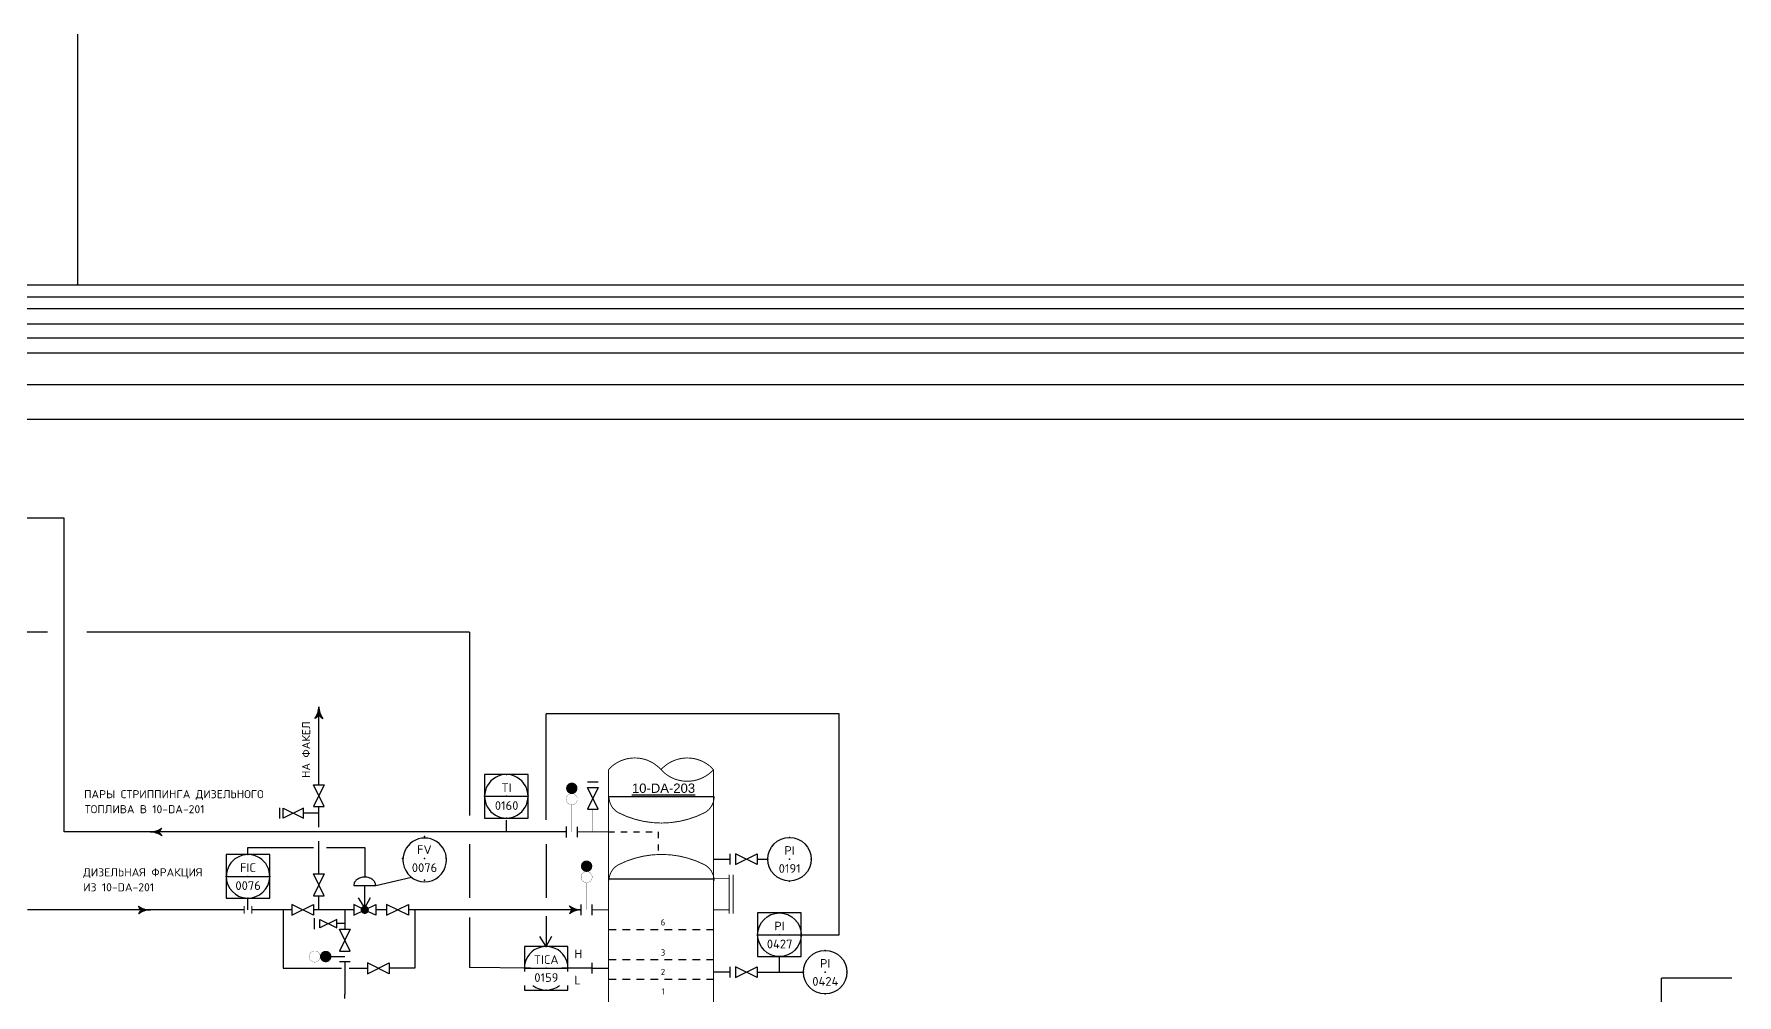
# Model space of a CAD drawing. Extents: x 78 to 490, y 181 to 404.
# Drawn here: x 250.44 to 277.77, y 199.68 to 215.1 of the extents above; entities that cross this region are included whole.
import ezdxf
from ezdxf.enums import TextEntityAlignment as Align

# ---------------------------------------------------------------- set-up
doc = ezdxf.new("R2010")
doc.units = 0
for name, pattern in [('DASHED', [0.1875, 0.125, -0.0625]), ('HIDDEN', [0.125, 0.0625, -0.0625]), ('SDASH', [0.09375, 0.046875, -0.046875])]:
    doc.linetypes.add(name, pattern=pattern)
doc.layers.get('0').update_dxf_attribs({"linetype": 'CONTINUOUS'})
for name, color, linetype in [('IN-ATTRIBS', 7, 'CONTINUOUS'), ('IN-EQUIPMENT', 7, 'CONTINUOUS'), ('IN-INST-TAP', 7, 'CONTINUOUS'), ('IN-INSTRUMENT', 7, 'SDASH'), ('IN-MAJ-PROC', 7, 'CONTINUOUS'), ('IN-MIN-PROC', 7, 'CONTINUOUS'), ('IN-PNEUMATIC', 7, 'CONTINUOUS'), ('IN-SOFTWARE', 7, 'CONTINUOUS'), ('IN-TEXT', 51, 'CONTINUOUS')]:
    doc.layers.add(name, color=color, linetype=linetype)
doc.styles.add('ATTRIBS', font='SIMPLEX', dxfattribs={"width": 0.8, "height": 0.125})
doc.styles.add('HELV', font='HELV', dxfattribs={"height": 0.15})
doc.styles.add('NARROW', font='simplex', dxfattribs={"width": 0.75, "height": 0.1})
doc.styles.add('S1', font='simplex.shx')
doc.styles.add('SIMPLEX', font='SIMPLEX.shx')

# ---------------------------------------------------------------- blocks, each defined once
blk = doc.blocks.new('BUBTEXT')
at = {"layer": 'IN-ATTRIBS'}
for p in [(0, 0.25), (-0.25, 0), (0, 0), (0.25, 0), (0, -0.25)]:
    blk.add_point(p, dxfattribs=at)
at = {"layer": 'IN-ATTRIBS', "flags": 1}
for tag, style, width, p in [('IDNUM', 'ATTRIBS', 0.8, (0.009, 0.584)), ('DWGNO', 'ATTRIBS', 0.8, (0.003, 0.447)), ('FILENO', 'ATTRIBS', 0.8, (-0.003, 0.311)), ('LOC', 'ATTRIBS', 0.8, (-0.08, -0.422)), ('SIG', 'ATTRIBS', 0.8, (-0.087, -0.563)), ('INSTALL', 'ATTRIBS', 0.8, (-0.087, -0.699)), ('SERV', 'ATTRIBS', 0.8, (-0.083, -0.838)), ('DATE', 'ATTRIBS', 0.8, (-0.088, -0.969)), ('CSYS', 'NARROW', 0.75, (-0.087, -1.243)), ('DES', 'NARROW', 0.75, (-0.087, -1.102))]:
    blk.add_attdef(tag, text='', height=0.1, dxfattribs=dict(at, style=style, width=width)).set_placement(p, align=Align.CENTER)
at = {"layer": 'IN-ATTRIBS', "style": 'ATTRIBS', "flags": 1}
blk.add_attdef('SYSCDI', text='', height=0.1, dxfattribs=at).set_placement((-0.312, 0.312), align=Align.RIGHT)
at = {"layer": 'IN-ATTRIBS', "style": 'ATTRIBS'}
blk.add_attdef('SYSCDV', text='', height=0.1, dxfattribs=at).set_placement((-0.312, 0.141), align=Align.RIGHT)
at = {"layer": 'IN-ATTRIBS', "style": 'S1'}
for tag, p in [('A1', (0.323, 0.115)), ('XT', (0.324, 0.257)), ('A2', (0.323, -0.035)), ('A3', (0.323, -0.185)), ('RES', (0.323, -0.342))]:
    blk.add_attdef(tag, p, '', height=0.1, dxfattribs=at)
for tag, p in [('INSTTYPE', (0, 0.05)), ('TAGNUM', (0.002, -0.156)), ('MD', (0.402, -0.565)), ('SZ', (0.402, -0.696))]:
    blk.add_attdef(tag, text='', height=0.1, dxfattribs=at).set_placement(p, align=Align.CENTER)

msp = doc.modelspace()

# ---------------------------------------------------------------- hatches: boundary and pattern name
msp.add_hatch(color=2).paths.add_polyline_path([(255.121, 200.387, 0.373738), (255.033, 200.31, -0.070186), (255.033, 200.285, 0.373738), (255.121, 200.208, 1)])

# ---------------------------------------------------------------- linework, layer by layer
at = {"color": 6}
for p, q in [((79.948, 211.074), (463.566, 211.074)), ((261.353, 202.862), (259.666, 202.862)), ((261.353, 201.538), (259.666, 201.538))]:
    msp.add_line(p, q, dxfattribs=at)
at = {"color": 5, "linetype": 'Continuous'}
for p, q in [((130.052, 210.227), (288.944, 210.227)), ((255.01, 204.059), (255.01, 204.306)), ((255.01, 203.053), (255.01, 204.059)), ((255.01, 202.598), (254.764, 202.598)), ((255.01, 202.372), (255.01, 202.703)), ((255.01, 201.624), (255.01, 202.151)), ((254.435, 201.047), (254.435, 200.109)), ((256.548, 201.047), (256.548, 200.109)), ((254.435, 200.109), (255.372, 200.109)), ((255.428, 200.21), (255.428, 199.696)), ((255.495, 200.109), (255.789, 200.109)), ((256.548, 200.109), (256.139, 200.109)), ((255.428, 199.622), (255.428, 199.696))]:
    msp.add_line(p, q, dxfattribs=at)
at = {"color": 3}
for p, q in [((169.819, 209.983), (307.275, 209.983)), ((192.87, 209.478), (288.944, 209.478)), ((205.698, 208.919), (288.902, 208.919)), ((276.555, 196.455), (276.555, 199.95))]:
    msp.add_line(p, q, dxfattribs=at)
at = {"color": 3, "linetype": 'Continuous'}
for p, q in [((250.921, 207.331), (223.278, 207.331)), ((250.921, 202.297), (250.921, 207.331)), ((258.982, 202.297), (250.921, 202.297)), ((253.81, 201.047), (250.337, 201.047)), ((254.576, 201.047), (253.935, 201.047)), ((255.572, 201.047), (254.926, 201.047)), ((256.098, 201.047), (255.922, 201.047)), ((259.219, 201.047), (256.448, 201.047)), ((277.685, 199.95), (276.555, 199.95))]:
    msp.add_line(p, q, dxfattribs=at)
for p, q in [((257.427, 205.504), (257.427, 202.56)), ((258.658, 202.492), (258.658, 204.193)), ((257.427, 202.101), (257.427, 201.241)), ((258.658, 202.101), (258.658, 201.241)), ((257.427, 200.925), (257.427, 200.123)), ((258.658, 200.946), (258.658, 200.459))]:
    msp.add_line(p, q)
at = {"color": 7}
for p, q in [((263.36, 204.193), (258.658, 204.193)), ((263.36, 200.647), (263.36, 204.193)), ((255.01, 202.031), (255.01, 202.031)), ((255.747, 201.079), (255.646, 201.238)), ((255.747, 201.079), (255.838, 201.244)), ((255.428, 200.826), (255.297, 200.826)), ((258.658, 200.459), (258.557, 200.617)), ((258.658, 200.459), (258.748, 200.624)), ((262.752, 200.647), (263.36, 200.647))]:
    msp.add_line(p, q, dxfattribs=at)
at = {"linetype": 'Continuous'}
for p, q in [((257.671, 202.869), (258.371, 202.869)), ((253.522, 201.584), (254.222, 201.584)), ((262.052, 200.647), (262.752, 200.647)), ((258.308, 200.109), (259.008, 200.109))]:
    msp.add_line(p, q, dxfattribs=at)
at = {"color": 2}
for p, q in [((254.382, 202.511), (254.382, 202.685)), ((258.982, 202.209), (258.982, 202.384)), ((255.572, 201.44), (255.922, 201.44)), ((255.747, 201.047), (255.747, 201.44)), ((255.572, 200.959), (255.922, 201.134)), ((254.941, 200.739), (254.941, 200.912)), ((255.209, 200.298), (255.427, 200.298)), ((255.515, 200.21), (255.34, 200.21)), ((256.139, 200.022), (255.789, 200.197)), ((255.789, 200.022), (256.139, 200.197)), ((255.789, 200.197), (255.789, 200.022)), ((256.139, 200.197), (256.139, 200.022))]:
    msp.add_line(p, q, dxfattribs=at)
at = {"color": 7, "linetype": 'Continuous'}
for p, q in [((253.872, 202.048), (254.924, 202.048)), ((253.872, 201.934), (253.872, 202.048)), ((255.133, 202.048), (255.747, 202.048))]:
    msp.add_line(p, q, dxfattribs=at)
at = {"color": 5, "linetype": 'DASHED'}
for p, q in [((259.657, 200.734), (261.344, 200.734)), ((259.657, 200.25), (261.344, 200.25)), ((259.657, 199.937), (261.344, 199.937))]:
    msp.add_line(p, q, dxfattribs=at)
at = {"color": 5, "linetype": 'Continuous'}
for points in [[(255.01, 204.181, -0.206864), (254.947, 204.119)], [(255.01, 204.306, 0.150368), (255.072, 204.119)], [(255.01, 204.181, 0.206864), (255.072, 204.119)]]:
    msp.add_lwpolyline(points, format="xyb", dxfattribs=at)
at = {"color": 6, "const_width": 0.015}
for points in [[(259.657, 203.297, -0.444444), (260.501, 203.297, 0.444444), (261.344, 203.297, 0.444444), (260.501, 203.297, 0.444444)], [(259.657, 203.297), (259.657, 202.609, 0.48718)], [(261.344, 202.609), (261.344, 203.297, 0.48718)], [(259.657, 202.794), (259.657, 194.859, 0.246778)], [(261.344, 194.859, 0.009744), (261.344, 194.902), (261.344, 202.794)]]:
    msp.add_lwpolyline(points, format="xyb", dxfattribs=at)
at = {"color": 2}
for points in [[(255.097, 202.703), (254.922, 203.053), (255.097, 203.053), (254.922, 202.703)], [(259.494, 202.662), (259.319, 203.012), (259.494, 203.012), (259.319, 202.662)], [(254.438, 202.679), (254.764, 202.516), (254.764, 202.679), (254.438, 202.516)], [(261.694, 201.772), (262.044, 201.947), (262.044, 201.772), (261.694, 201.947)], [(255.097, 201.624), (254.922, 201.274), (255.097, 201.274), (254.922, 201.624)], [(254.576, 200.959), (254.926, 201.134), (254.926, 200.959), (254.576, 201.134)], [(256.098, 200.959), (256.448, 201.134), (256.448, 200.959), (256.098, 201.134)], [(255.025, 200.894), (255.297, 200.757), (255.297, 200.894), (255.025, 200.757)], [(255.515, 200.385), (255.34, 200.735), (255.515, 200.735), (255.34, 200.385)], [(261.694, 199.959), (262.044, 200.134), (262.044, 199.959), (261.694, 200.134)]]:
    msp.add_lwpolyline(points, close=True, dxfattribs=at)
for points in [[(258.371, 202.815), (258.371, 203.219), (257.671, 203.219), (257.671, 202.815)], [(257.671, 202.815), (257.671, 202.519), (258.371, 202.519), (258.371, 202.815)], [(254.222, 201.53), (254.222, 201.934), (253.522, 201.934), (253.522, 201.53)], [(253.522, 201.53), (253.522, 201.234), (254.222, 201.234), (254.222, 201.53)], [(259.008, 200.055), (259.008, 200.459), (258.308, 200.459), (258.308, 200.055)], [(258.308, 199.831), (258.308, 199.759), (259.008, 199.759), (259.008, 199.831)]]:
    msp.add_lwpolyline(points)
for points, const_width in [([(259.024, 202.997, 1), (259.115, 202.997, 1)], 0.091), ([(258.98, 202.822, 1), (259.159, 202.822, 1)], 0.0035), ([(259.261, 201.747, 1), (259.352, 201.747, 1)], 0.091), ([(259.218, 201.572, 1), (259.396, 201.572, 1)], 0.0035), ([(255.714, 201.047, 1), (255.78, 201.047, 1)], 0.0656), ([(254.944, 200.387, -1), (254.944, 200.208, -1)], 0.0035), ([(255.121, 200.387, -1), (255.121, 200.208, -1)], 0.0035)]:
    msp.add_lwpolyline(points, format="xyb", close=True, dxfattribs=dict(at, const_width=const_width))
for points, const_width in [([(259.319, 203.1), (259.494, 203.1)], 0.021), ([(259.069, 202.734), (259.069, 202.297)], 0.007), ([(259.407, 202.297), (259.407, 202.662)], 0.007), ([(259.307, 201.484), (259.307, 201.047)], 0.007), ([(259.219, 200.959), (259.219, 201.134)], 0.021), ([(253.81, 201.109), (253.81, 200.984)], 0.015), ([(253.935, 201.109), (253.935, 200.984)], 0.015)]:
    msp.add_lwpolyline(points, dxfattribs=dict(at, const_width=const_width))
at = {"color": 3, "linetype": 'Continuous'}
for points in [[(252.302, 202.297, 0.150368), (252.489, 202.359)], [(252.427, 202.297, 0.206864), (252.489, 202.359)], [(252.427, 202.297, -0.206864), (252.489, 202.234)], [(252.177, 201.044, -0.206864), (252.114, 201.106)], [(252.177, 201.044, 0.206864), (252.114, 200.981)], [(252.302, 201.044, 0.150368), (252.114, 200.981)]]:
    msp.add_lwpolyline(points, format="xyb", dxfattribs=at)
at = {"color": 6}
for points, const_width in [([(259.157, 202.209), (259.157, 202.384)], 0.021), ([(259.657, 202.297), (259.157, 202.297)], 0.015), ([(261.607, 201.947), (261.607, 201.772)], 0.021), ([(261.344, 201.859), (261.607, 201.859)], 0.021), ([(261.344, 201.547), (261.594, 201.547)], 0.015), ([(261.594, 201.609), (261.594, 200.984)], 0.015), ([(261.657, 201.609), (261.657, 200.984)], 0.015), ([(259.394, 200.959), (259.394, 201.134)], 0.021), ([(259.657, 201.047), (259.394, 201.047)], 0.021), ([(261.344, 201.047), (261.594, 201.047)], 0.015), ([(259.394, 200.022), (259.394, 200.197)], 0.021), ([(259.657, 200.109), (259.394, 200.109)], 0.021), ([(261.344, 200.047), (261.607, 200.047)], 0.021), ([(261.607, 200.134), (261.607, 199.959)], 0.021)]:
    msp.add_lwpolyline(points, dxfattribs=dict(at, const_width=const_width))
at = {"color": 2}
msp.add_lwpolyline([(255.922, 201.44, 0.126822), (255.91, 201.489, 0.10607), (255.871, 201.533, 0.085783), (255.816, 201.561, 0.075445), (255.747, 201.572, 0.075445), (255.678, 201.561, 0.085783), (255.623, 201.533, 0.10607), (255.584, 201.489, 0.126822), (255.572, 201.44)], format="xyb", dxfattribs=at)
at = {"color": 5, "linetype": 'Continuous'}
for points in [[(255.01, 201.047), (255.01, 201.274)], [(255.428, 201.047), (255.428, 200.735)]]:
    msp.add_lwpolyline(points, dxfattribs=at)
at = {"color": 2}
for points in [[(255.688, 201.076), (255.572, 201.134), (255.572, 200.959)], [(255.922, 201.134), (255.922, 200.959), (255.806, 201.017)]]:
    msp.add_lwpolyline(points, dxfattribs=at)
for points in [[(259.094, 201.047, -0.206864), (259.032, 201.109, -0.206864)], [(259.219, 201.047, 0.150368), (259.032, 200.984, 0.150368)], [(259.094, 201.047, 0.206864), (259.032, 200.984, 0.206864)]]:
    msp.add_lwpolyline(points, format="xyb")
msp.add_lwpolyline([(262.052, 200.997), (262.052, 200.297), (262.752, 200.297), (262.752, 200.997)], close=True)
for centre in [(262.563, 201.859), (262.402, 200.647), (263.135, 200.047)]:
    msp.add_circle(centre, 0.35)
at = {"color": 5, "linetype": 'Continuous'}
msp.add_arc((254.674, 204.314), 0.336, 324.4623, 358.6678, dxfattribs=at)
for centre, radius, start, end in [((258.019, 202.871), 0.348, 359.6296, 180.3704), ((258.019, 202.866), 0.348, 179.5934, 0.4066), ((256.709, 201.848), 0.35, 351.1529, 188.8471), ((253.874, 201.586), 0.348, 357.5067, 180.3164), ((256.709, 201.848), 0.35, 188.8471, 351.1529), ((253.872, 201.584), 0.35, 180.0246, 357.8114), ((259.227, 201.383), 0.336, 234.4623, 268.6678), ((258.658, 200.109), 0.35, 351.1529, 188.8471), ((258.658, 200.109), 0.35, 232.6037, 307.3963)]:
    msp.add_arc(centre, radius, start, end)
at = {"color": 3, "linetype": 'Continuous'}
for centre, start, end in [((252.294, 201.961), 54.4623, 88.6678), ((252.309, 201.38), 234.4623, 268.6678)]:
    msp.add_arc(centre, 0.336, start, end, dxfattribs=at)
at = {"color": 5, "linetype": 'Continuous'}
for points in [[(254.969, 204.153), (254.964, 204.127), (254.947, 204.119)], [(254.986, 204.189), (254.978, 204.137), (254.969, 204.153), (254.964, 204.127)], [(254.998, 204.227), (254.991, 204.15), (254.986, 204.189), (254.978, 204.137)], [(255.007, 204.266), (255.002, 204.165), (254.998, 204.227), (254.991, 204.15)], [(255.01, 204.306), (255.01, 204.181), (255.007, 204.266), (255.002, 204.165)], [(255.01, 204.306), (255.01, 204.181), (255.013, 204.266), (255.018, 204.165)], [(255.013, 204.266), (255.018, 204.165), (255.021, 204.227), (255.028, 204.15)], [(255.021, 204.227), (255.028, 204.15), (255.034, 204.189), (255.041, 204.137)], [(255.034, 204.189), (255.041, 204.137), (255.051, 204.153), (255.056, 204.127)], [(255.051, 204.153), (255.056, 204.127), (255.072, 204.119)]]:
    msp.add_solid(points, dxfattribs=at)
at = {"color": 3, "linetype": 'Continuous'}
for points in [[(252.302, 202.297), (252.427, 202.297), (252.341, 202.3), (252.443, 202.305)], [(252.302, 202.297), (252.427, 202.297), (252.341, 202.293), (252.443, 202.289)], [(252.341, 202.3), (252.443, 202.305), (252.381, 202.308), (252.458, 202.315)], [(252.341, 202.293), (252.443, 202.289), (252.381, 202.285), (252.458, 202.278)], [(252.381, 202.308), (252.458, 202.315), (252.419, 202.321), (252.47, 202.328)], [(252.381, 202.285), (252.458, 202.278), (252.419, 202.273), (252.47, 202.265)], [(252.419, 202.321), (252.47, 202.328), (252.455, 202.338), (252.481, 202.343)], [(252.419, 202.273), (252.47, 202.265), (252.455, 202.255), (252.481, 202.25)], [(252.455, 202.338), (252.481, 202.343), (252.489, 202.359)], [(252.455, 202.255), (252.481, 202.25), (252.489, 202.234)], [(252.148, 201.085), (252.122, 201.09), (252.114, 201.106)], [(252.148, 201.002), (252.122, 200.997), (252.114, 200.981)], [(252.184, 201.068), (252.133, 201.075), (252.148, 201.085), (252.122, 201.09)], [(252.184, 201.02), (252.133, 201.012), (252.148, 201.002), (252.122, 200.997)], [(252.222, 201.055), (252.145, 201.062), (252.184, 201.068), (252.133, 201.075)], [(252.222, 201.032), (252.145, 201.025), (252.184, 201.02), (252.133, 201.012)], [(252.262, 201.047), (252.16, 201.052), (252.222, 201.055), (252.145, 201.062)], [(252.262, 201.04), (252.16, 201.036), (252.222, 201.032), (252.145, 201.025)], [(252.302, 201.044), (252.177, 201.044), (252.262, 201.047), (252.16, 201.052)], [(252.302, 201.044), (252.177, 201.044), (252.262, 201.04), (252.16, 201.036)]]:
    msp.add_solid(points, dxfattribs=at)
for points in [[(259.066, 201.088), (259.04, 201.093), (259.032, 201.109)], [(259.066, 201.005), (259.04, 201), (259.032, 200.984)], [(259.102, 201.071), (259.051, 201.078), (259.066, 201.088), (259.04, 201.093)], [(259.102, 201.023), (259.051, 201.015), (259.066, 201.005), (259.04, 201)], [(259.14, 201.058), (259.063, 201.065), (259.102, 201.071), (259.051, 201.078)], [(259.14, 201.035), (259.063, 201.028), (259.102, 201.023), (259.051, 201.015)], [(259.18, 201.05), (259.078, 201.055), (259.14, 201.058), (259.063, 201.065)], [(259.18, 201.043), (259.078, 201.039), (259.14, 201.035), (259.063, 201.028)], [(259.219, 201.047), (259.094, 201.047), (259.18, 201.05), (259.078, 201.055)], [(259.219, 201.047), (259.094, 201.047), (259.18, 201.043), (259.078, 201.039)]]:
    msp.add_solid(points)
at = {"layer": 'IN-EQUIPMENT', "color": 6, "linetype": 'HIDDEN'}
for p, q in [((259.657, 202.297), (260.456, 202.297)), ((260.456, 202.297), (260.456, 201.948))]:
    msp.add_line(p, q, dxfattribs=at)
at = {"layer": 'IN-EQUIPMENT', "color": 6, "linetype": 'HIDDEN', "const_width": 0.015}
for points in [[(259.666, 202.862, 0.267949), (259.811, 202.609, 0.242718), (261.207, 202.609, 0.267949), (261.353, 202.862)], [(259.666, 201.514, -0.267949), (259.811, 201.767, -0.242718), (261.207, 201.767, -0.267949), (261.353, 201.514)]]:
    msp.add_lwpolyline(points, format="xyb", dxfattribs=at)
at = {"layer": 'IN-INST-TAP', "color": 7, "linetype": 'Continuous'}
msp.add_line((258.021, 202.297), (258.021, 202.484), dxfattribs=at)
at = {"layer": 'IN-INST-TAP', "color": 7}
for p, q in [((262.044, 201.859), (262.213, 201.859)), ((255.922, 201.44), (256.496, 201.57)), ((253.872, 201.047), (253.872, 201.234)), ((262.044, 200.047), (262.785, 200.047)), ((262.402, 200.047), (262.402, 200.297))]:
    msp.add_line(p, q, dxfattribs=at)
at = {"layer": 'IN-MAJ-PROC', "color": 3}
for p, q in [((307.75, 210.878), (120.858, 210.878)), ((162.178, 210.696), (307.557, 210.696)), ((168.61, 210.452), (289.123, 210.452))]:
    msp.add_line(p, q, dxfattribs=at)
at = {"layer": 'IN-MAJ-PROC', "color": 7}
msp.add_line((259.396, 200.109), (258.908, 200.109), dxfattribs=at)
at = {"layer": 'IN-MIN-PROC', "color": 4, "linetype": 'Continuous'}
msp.add_line((251.143, 211.074), (251.143, 215.101), dxfattribs=at)
at = {"layer": 'IN-PNEUMATIC', "color": 7, "linetype": 'Continuous'}
msp.add_line((255.747, 202.048), (255.747, 201.572), dxfattribs=at)
at = {"layer": 'IN-SOFTWARE', "color": 7, "linetype": 'Continuous'}
for p, q in [((250.656, 205.504), (244.722, 205.504)), ((257.427, 205.504), (251.287, 205.504)), ((258.408, 200.109), (257.427, 200.123))]:
    msp.add_line(p, q, dxfattribs=at)

# ---------------------------------------------------------------- block references
at = {"layer": 'IN-INSTRUMENT', "color": 7, "xscale": 1.4, "yscale": 1.4, "zscale": 1.4}
for p, values in [((258.021, 202.869), {'INSTTYPE': 'TI', 'TAGNUM': '0160'}), ((256.703, 201.872), {'INSTTYPE': 'FV', 'TAGNUM': '0076'}), ((262.563, 201.859), {'INSTTYPE': 'PI', 'TAGNUM': '0191'}), ((253.872, 201.584), {'INSTTYPE': 'FIC', 'TAGNUM': '0076'}), ((262.402, 200.647), {'INSTTYPE': 'PI', 'TAGNUM': '0427'}), ((258.658, 200.109), {'INSTTYPE': 'TICA', 'TAGNUM': '0159', 'A1': 'H', 'A3': 'L'}), ((263.135, 200.047), {'INSTTYPE': 'PI', 'TAGNUM': '0424'})]:
    msp.add_blockref('BUBTEXT', p, dxfattribs=at).add_auto_attribs(values)

# ---------------------------------------------------------------- texts
at = {"color": 1, "linetype": 'Continuous', "style": 'SIMPLEX'}
msp.add_text('НА ФАКЕЛ', height=0.13, rotation=90, dxfattribs=at).set_placement((254.871, 203.162))
for s, p in [('ПАРЫ СТРИППИНГА ДИЗЕЛЬНОГО ', (251.242, 202.838)), ('ТОПЛИВА В 10-DA-201', (251.253, 202.597)), ('ДИЗЕЛЬНАЯ ФРАКЦИЯ', (251.229, 201.584)), ('ИЗ 10-DA-201', (251.229, 201.344))]:
    msp.add_text(s, height=0.13, dxfattribs=at).set_placement(p)
at = {"layer": 'IN-TEXT', "color": 4, "style": 'HELV'}
msp.add_text('%%u10-DA-203', height=0.15, dxfattribs=at).set_placement((260.541, 202.924), align=Align.CENTER)
at = {"layer": 'IN-TEXT', "color": 7, "style": 'S1'}
for s, p in [('6', (260.532, 200.797)), ('3', (260.532, 200.312)), ('2', (260.532, 200)), ('1', (260.532, 199.687))]:
    msp.add_text(s, height=0.1, dxfattribs=at).set_placement(p, align=Align.CENTER)

doc.saveas('drawing.dxf')
